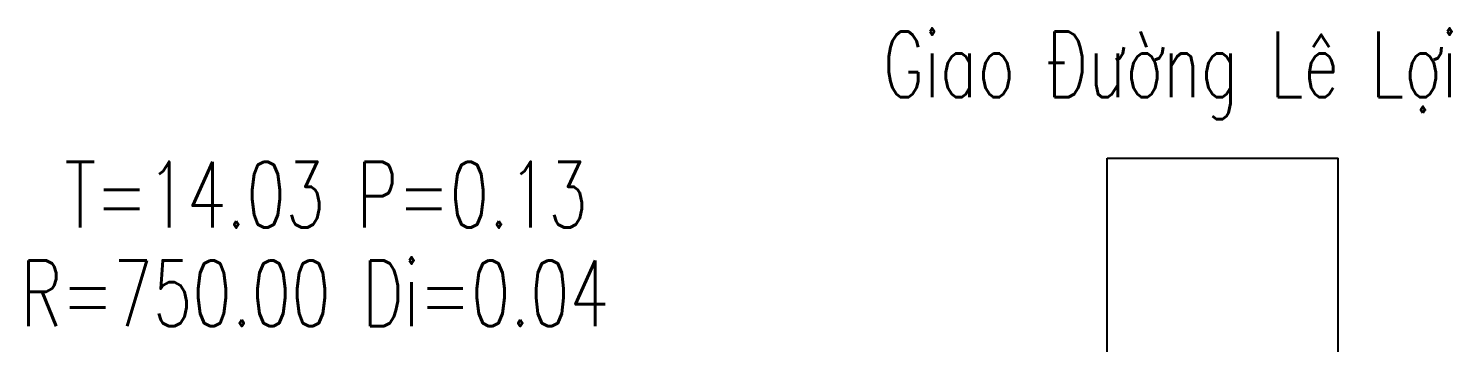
# Model space of a CAD drawing. Header units: centimetres. Extents: x 8901 to 10871, y -7016 to -5464.
# Drawn here: x 9122.95 to 9166.18, y -5860.46 to -5850.9 of the extents above; entities that cross this region are included whole.
import ezdxf

# ---------------------------------------------------------------- set-up
doc = ezdxf.new("R2010")
doc.units = ezdxf.units.CM
doc.header["$LTSCALE"] = 10
doc.header["$MEASUREMENT"] = 0
doc.layers.add('CONGDUNG', color=7, linetype='Continuous')
doc.layers.add('enttdtunhien', color=3, linetype='Continuous')
doc.styles.add('CHUSO', font='Vnsimple.shx', dxfattribs={"width": 0.7})
doc.styles.get("Standard").update_dxf_attribs({"font": 'vnsimple.shx', "width": 0.7})
doc.dimstyles.get("Standard").update_dxf_attribs({"dimtxt": 0.18, "dimasz": 0.18, "dimexe": 0.18, "dimexo": 0.0625, "dimgap": 0.09, "dimtad": 0, "dimtih": 1, "dimtoh": 1, "dimdec": 4, "dimzin": 0, "dimdsep": 46, "dimtxsty": 'Standard', "dimcen": 0.09, "dimadec": 0, "dimazin": 0, "dimtfac": 1, "dimtdec": 4, "dimtofl": 0, "dimtmove": 0, "dimatfit": 3, "dimfxl": 0, "dimtolj": 1, "dimtzin": 0, "dimarcsym": 0})

msp = doc.modelspace()

# ---------------------------------------------------------------- linework, layer by layer
at = {"layer": 'enttdtunhien', "color": 3, "lineweight": -2}
msp.add_lwpolyline([(9155.72432, -5854.84495), (9162.73912, -5854.84495)], dxfattribs=at)

# ---------------------------------------------------------------- texts
at = {"layer": 'CONGDUNG', "color": 2, "style": 'CHUSO', "width": 0.7}
for s, p in [('T=14.03 P=0.13', (9124.04228, -5856.95781)), ('R=750.00 Di=0.04', (9122.70895, -5859.95781))]:
    msp.add_text(s, height=2, dxfattribs=at).set_placement(p)
at = {"layer": 'enttdtunhien', "color": 3, "lineweight": -2, "insert": (9148.90345, -5850.99804), "char_height": 2, "width": 39.3809026, "attachment_point": 1, "style": 'CHUSO'}
msp.add_mtext('Giao §\xadêng Lª Lîi', dxfattribs=at)

# ---------------------------------------------------------------- leaders
at = {"layer": 'enttdtunhien', "color": 3, "lineweight": -2}
for points in [[(9155.72432, -5871.36742), (9155.72432, -5854.84495)], [(9162.73912, -5871.36742), (9162.73912, -5854.84495)]]:
    msp.add_leader(points, dimstyle='Standard', override={"dimasz": 2, "dimgap": 0.09, "dimtad": 0, "dimldrblk": 'Open30', "dimtfill": 1, "dimarcsym": 1}, dxfattribs=at)

doc.saveas('drawing.dxf')
